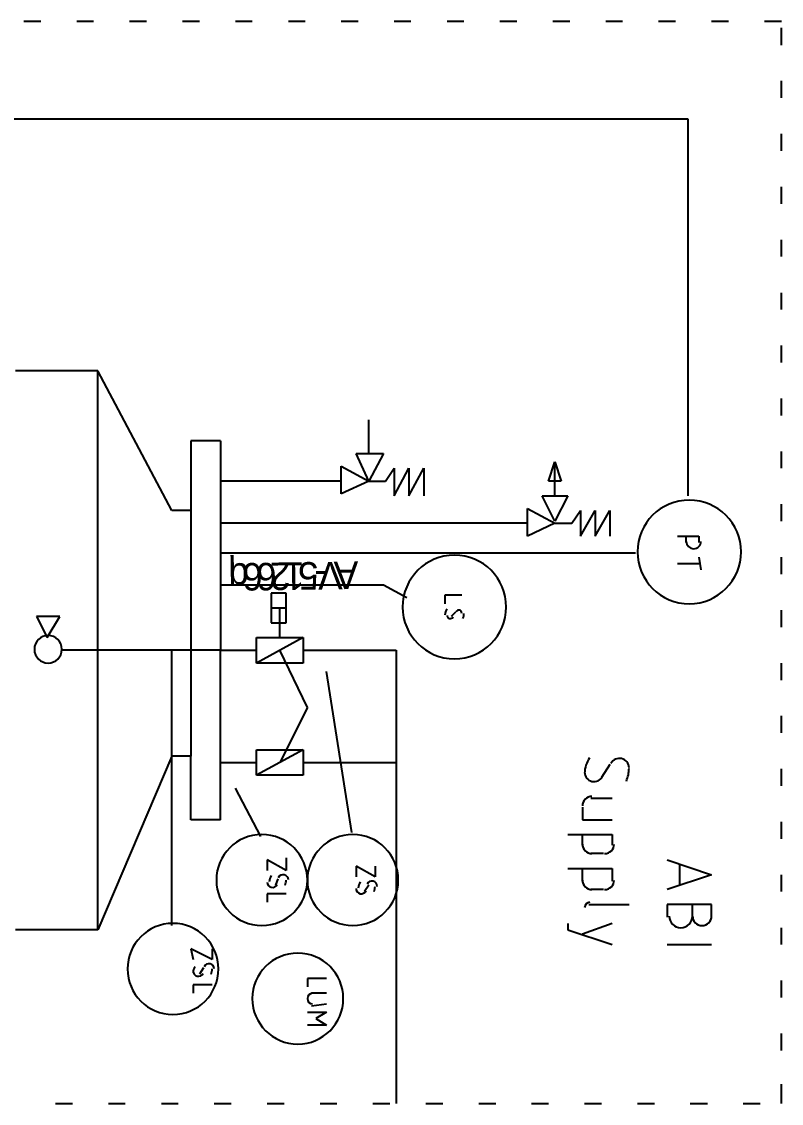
# Model space of a CAD drawing. Header units: millimetres. Extents: x 0 to 33.1, y 1.5 to 45.3.
# Drawn here: x 28.368 to 28.966, y 18.666 to 19.518 of the extents above; entities that cross this region are included whole.
import ezdxf

# ---------------------------------------------------------------- set-up
doc = ezdxf.new("R2010")
doc.units = ezdxf.units.MM
doc.header["$MEASUREMENT"] = 0
doc.layers.get('0').update_dxf_attribs({"linetype": 'CONTINUOUS'})

msp = doc.modelspace()

# ---------------------------------------------------------------- linework, layer by layer
at = {"color": 140, "linetype": 'Continuous'}
for p, q in [((28.3828, 19.5178), (28.3694, 19.5178)), ((28.4244, 19.5178), (28.4111, 19.5178)), ((28.4661, 19.5178), (28.4528, 19.5178)), ((28.5078, 19.5178), (28.4944, 19.5178)), ((28.5494, 19.5178), (28.5361, 19.5178)), ((28.5911, 19.5178), (28.5778, 19.5178)), ((28.6328, 19.5178), (28.6194, 19.5178)), ((28.6744, 19.5178), (28.6611, 19.5178)), ((28.7161, 19.5178), (28.7028, 19.5178)), ((28.7578, 19.5178), (28.7444, 19.5178)), ((28.7994, 19.5178), (28.7861, 19.5178)), ((28.8411, 19.5178), (28.8278, 19.5178)), ((28.8828, 19.5178), (28.8694, 19.5178)), ((28.9244, 19.5178), (28.9111, 19.5178)), ((28.9661, 19.5178), (28.9528, 19.5178)), ((28.9661, 19.4994), (28.9661, 19.5128)), ((28.9661, 19.4578), (28.9661, 19.4711)), ((28.8928, 19.4411), (28.2578, 19.4411)), ((28.8928, 19.1444), (28.8928, 19.4411)), ((28.9661, 19.4161), (28.9661, 19.4294)), ((28.9661, 19.3744), (28.9661, 19.3878)), ((28.9661, 19.3328), (28.9661, 19.3461)), ((28.9661, 19.2911), (28.9661, 19.3044)), ((28.9661, 19.2494), (28.9661, 19.2628)), ((28.4278, 19.2428), (28.3628, 19.2428)), ((28.4861, 19.1328), (28.4278, 19.2428)), ((28.4278, 18.8028), (28.4278, 19.2428)), ((28.9661, 19.2078), (28.9661, 19.2211)), ((28.6411, 19.1778), (28.6411, 19.2044)), ((28.5244, 19.1878), (28.5011, 19.1878)), ((28.5011, 19.1878), (28.5011, 19.1328)), ((28.5244, 19.1878), (28.5244, 19.0228)), ((28.6411, 19.1561), (28.6311, 19.1778)), ((28.6311, 19.1778), (28.6528, 19.1778)), ((28.6528, 19.1778), (28.6411, 19.1561)), ((28.9661, 19.1661), (28.9661, 19.1794)), ((28.6194, 19.1461), (28.6194, 19.1678)), ((28.6194, 19.1678), (28.6411, 19.1561)), ((28.6544, 19.1561), (28.6611, 19.1661)), ((28.6611, 19.1661), (28.6611, 19.1444)), ((28.6611, 19.1444), (28.6728, 19.1661)), ((28.6728, 19.1661), (28.6728, 19.1444)), ((28.6728, 19.1444), (28.6844, 19.1661)), ((28.6844, 19.1661), (28.6844, 19.1444)), ((28.7828, 19.1561), (28.7878, 19.1711)), ((28.7878, 19.1711), (28.7928, 19.1561)), ((28.7878, 19.1711), (28.7928, 19.1561)), ((28.7878, 19.1444), (28.7878, 19.1711)), ((28.6194, 19.1561), (28.5244, 19.1561)), ((28.6411, 19.1561), (28.6194, 19.1461)), ((28.6411, 19.1561), (28.6544, 19.1561)), ((28.7878, 19.1561), (28.7828, 19.1561)), ((28.7928, 19.1561), (28.7878, 19.1561)), ((28.7928, 19.1561), (28.7878, 19.1561)), ((28.7878, 19.1244), (28.7778, 19.1444)), ((28.7778, 19.1444), (28.7978, 19.1444)), ((28.7978, 19.1444), (28.7878, 19.1244)), ((28.9661, 19.1244), (28.9661, 19.1378)), ((28.5011, 19.1328), (28.4861, 19.1328)), ((28.5011, 19.1328), (28.5011, 18.9394)), ((28.7661, 19.1128), (28.7661, 19.1344)), ((28.7661, 19.1344), (28.7878, 19.1228)), ((28.8011, 19.1228), (28.8078, 19.1328)), ((28.8078, 19.1328), (28.8078, 19.1128)), ((28.8078, 19.1128), (28.8194, 19.1328)), ((28.8194, 19.1328), (28.8194, 19.1128)), ((28.8194, 19.1128), (28.8311, 19.1328)), ((28.8311, 19.1328), (28.8311, 19.1128)), ((28.7661, 19.1228), (28.5244, 19.1228)), ((28.7878, 19.1228), (28.7661, 19.1128)), ((28.7878, 19.1228), (28.8011, 19.1228)), ((28.8844, 19.1128), (28.9011, 19.1128)), ((28.8911, 19.1078), (28.8911, 19.1128)), ((28.9011, 19.1128), (28.9011, 19.1078)), ((28.8511, 19.0994), (28.5244, 19.0994)), ((28.9011, 19.0961), (28.9028, 19.0861)), ((28.9661, 19.0828), (28.9661, 19.0961)), ((28.8844, 19.0911), (28.9028, 19.0911)), ((28.5244, 19.0744), (28.6528, 19.0744)), ((28.6528, 19.0744), (28.6711, 19.0644)), ((28.5761, 19.0678), (28.5644, 19.0678)), ((28.5644, 19.0678), (28.5644, 19.0444)), ((28.5761, 19.0444), (28.5761, 19.0678)), ((28.7144, 19.0661), (28.7011, 19.0661)), ((28.7011, 19.0661), (28.7011, 19.0594)), ((28.5761, 19.0561), (28.5644, 19.0561)), ((28.5711, 19.0328), (28.5711, 19.0561)), ((28.7094, 19.0528), (28.7061, 19.0494)), ((28.9661, 19.0411), (28.9661, 19.0544)), ((28.3794, 19.0494), (28.3878, 19.0328)), ((28.3978, 19.0494), (28.3794, 19.0494)), ((28.3878, 19.0328), (28.3978, 19.0494)), ((28.5644, 19.0444), (28.5761, 19.0444)), ((28.5528, 19.0128), (28.5528, 19.0328)), ((28.5528, 19.0328), (28.5894, 19.0328)), ((28.5894, 19.0328), (28.5528, 19.0128)), ((28.5894, 19.0328), (28.5894, 19.0128)), ((28.5244, 19.0228), (28.3994, 19.0228)), ((28.4861, 18.8061), (28.4861, 19.0228)), ((28.5244, 19.0228), (28.5528, 19.0228)), ((28.5244, 18.8894), (28.5244, 19.0228)), ((28.5928, 18.9778), (28.5711, 19.0228)), ((28.5894, 19.0228), (28.6628, 19.0228)), ((28.6628, 19.0228), (28.6628, 18.7761)), ((28.5894, 19.0128), (28.5528, 19.0128)), ((28.9661, 18.9994), (28.9661, 19.0128)), ((28.6278, 18.8794), (28.6078, 19.0061)), ((28.5928, 18.9778), (28.5711, 18.9344)), ((28.9661, 18.9578), (28.9661, 18.9711)), ((28.5528, 18.9244), (28.5528, 18.9444)), ((28.5528, 18.9444), (28.5894, 18.9444)), ((28.5894, 18.9444), (28.5528, 18.9244)), ((28.5894, 18.9444), (28.5894, 18.9244)), ((28.4861, 18.9394), (28.4278, 18.8028)), ((28.5011, 18.9394), (28.4861, 18.9394)), ((28.5011, 18.8894), (28.5011, 18.9394)), ((28.5244, 18.9344), (28.5528, 18.9344)), ((28.5894, 18.9344), (28.6628, 18.9344)), ((28.6628, 18.9378), (28.6628, 18.6661)), ((28.8311, 18.9328), (28.8244, 18.9228)), ((28.9661, 18.9161), (28.9661, 18.9294)), ((28.5894, 18.9244), (28.5528, 18.9244)), ((28.5561, 18.8761), (28.5361, 18.9144)), ((28.8094, 18.8994), (28.8094, 18.8894)), ((28.8328, 18.9061), (28.8161, 18.9061)), ((28.5244, 18.8894), (28.5011, 18.8894)), ((28.8094, 18.8894), (28.8328, 18.8894)), ((28.9661, 18.8744), (28.9661, 18.8878)), ((28.7978, 18.8778), (28.8328, 18.8778)), ((28.8094, 18.8694), (28.8094, 18.8778)), ((28.8328, 18.8778), (28.8328, 18.8694)), ((28.5761, 18.8494), (28.5611, 18.8578)), ((28.5611, 18.8578), (28.5611, 18.8494)), ((28.5761, 18.8594), (28.5761, 18.8494)), ((28.8261, 18.8628), (28.8161, 18.8628)), ((28.8761, 18.8578), (28.9111, 18.8461)), ((28.6461, 18.8444), (28.6311, 18.8528)), ((28.6311, 18.8528), (28.6311, 18.8444)), ((28.6461, 18.8528), (28.6461, 18.8444)), ((28.7978, 18.8511), (28.8328, 18.8511)), ((28.8094, 18.8411), (28.8094, 18.8511)), ((28.8328, 18.8511), (28.8328, 18.8411)), ((28.8861, 18.8378), (28.8861, 18.8544)), ((28.5694, 18.8428), (28.5678, 18.8378)), ((28.9111, 18.8461), (28.8761, 18.8344)), ((28.9661, 18.8328), (28.9661, 18.8461)), ((28.5761, 18.8311), (28.5611, 18.8311)), ((28.5611, 18.8311), (28.5611, 18.8244)), ((28.6411, 18.8378), (28.6378, 18.8328)), ((28.8261, 18.8344), (28.8161, 18.8344)), ((28.8144, 18.8228), (28.8461, 18.8228)), ((28.8761, 18.8228), (28.8761, 18.8128)), ((28.9111, 18.8228), (28.8761, 18.8228)), ((28.8961, 18.8128), (28.8961, 18.8228)), ((28.9111, 18.8128), (28.9111, 18.8228)), ((28.7978, 18.8078), (28.7978, 18.8028)), ((28.8328, 18.8078), (28.8094, 18.7994)), ((28.4278, 18.8028), (28.3628, 18.8028)), ((28.7978, 18.8028), (28.8328, 18.7911)), ((28.9661, 18.7911), (28.9661, 18.8044)), ((28.8761, 18.7911), (28.9111, 18.7911)), ((28.5178, 18.7794), (28.5011, 18.7878)), ((28.5011, 18.7878), (28.5028, 18.7794)), ((28.5178, 18.7878), (28.5178, 18.7794)), ((28.5111, 18.7728), (28.5078, 18.7678)), ((28.6078, 18.7644), (28.5928, 18.7644)), ((28.5928, 18.7644), (28.5928, 18.7578)), ((28.5178, 18.7594), (28.5028, 18.7594)), ((28.5028, 18.7594), (28.5028, 18.7528)), ((28.9661, 18.7494), (28.9661, 18.7628)), ((28.6078, 18.7528), (28.5961, 18.7528)), ((28.5928, 18.7378), (28.6078, 18.7378)), ((28.5961, 18.7428), (28.6078, 18.7444)), ((28.6078, 18.7378), (28.5994, 18.7328)), ((28.5994, 18.7328), (28.6078, 18.7278)), ((28.6078, 18.7278), (28.5928, 18.7278)), ((28.9661, 18.7078), (28.9661, 18.7211)), ((28.9661, 18.6661), (28.9661, 18.6811)), ((28.3944, 18.6661), (28.4078, 18.6661)), ((28.4361, 18.6661), (28.4494, 18.6661)), ((28.4778, 18.6661), (28.4911, 18.6661)), ((28.5194, 18.6661), (28.5328, 18.6661)), ((28.5611, 18.6661), (28.5744, 18.6661)), ((28.6028, 18.6661), (28.6161, 18.6661)), ((28.6444, 18.6661), (28.6578, 18.6661)), ((28.6861, 18.6661), (28.6994, 18.6661)), ((28.7278, 18.6661), (28.7411, 18.6661)), ((28.7694, 18.6661), (28.7828, 18.6661)), ((28.8111, 18.6661), (28.8244, 18.6661)), ((28.8528, 18.6661), (28.8661, 18.6661)), ((28.8944, 18.6661), (28.9078, 18.6661)), ((28.9361, 18.6661), (28.9494, 18.6661))]:
    msp.add_line(p, q, dxfattribs=at)
for points in [[(28.8936, 19.1411), (28.871, 19.1411), (28.8528, 19.1228), (28.8528, 19.1003)], [(28.9344, 19.1003), (28.9344, 19.1228), (28.9161, 19.1411), (28.8936, 19.1411)], [(28.8911, 19.1086), (28.8911, 19.1054), (28.8938, 19.1028), (28.8969, 19.1028)], [(28.8969, 19.1028), (28.9003, 19.1028), (28.9028, 19.1054), (28.9028, 19.1086)], [(28.7086, 19.0978), (28.686, 19.0978), (28.6678, 19.0794), (28.6678, 19.0569)], [(28.7494, 19.0569), (28.7494, 19.0794), (28.7311, 19.0978), (28.7086, 19.0978)], [(28.8528, 19.1003), (28.8528, 19.0778), (28.871, 19.0594), (28.8936, 19.0594)], [(28.8936, 19.0594), (28.9161, 19.0594), (28.9344, 19.0778), (28.9344, 19.1003)], [(28.6678, 19.0569), (28.6678, 19.0344), (28.686, 19.0161), (28.7086, 19.0161)], [(28.7026, 19.0554), (28.7017, 19.054), (28.7011, 19.0524), (28.7011, 19.0506)], [(28.7086, 19.0161), (28.7311, 19.0161), (28.7494, 19.0344), (28.7494, 19.0569)], [(28.7125, 19.0543), (28.7114, 19.0546), (28.7103, 19.054), (28.7097, 19.0531)], [(28.7144, 19.0519), (28.7144, 19.0531), (28.7136, 19.0542), (28.7125, 19.0543)], [(28.7028, 19.0503), (28.7028, 19.0492), (28.7036, 19.0482), (28.7047, 19.0479)], [(28.7047, 19.0479), (28.7058, 19.0476), (28.7069, 19.0481), (28.7075, 19.0492)], [(28.7153, 19.0479), (28.7158, 19.0492), (28.7161, 19.0506), (28.7161, 19.0519)], [(28.3886, 19.0344), (28.3826, 19.0344), (28.3778, 19.0296), (28.3778, 19.0236)], [(28.3994, 19.0236), (28.3994, 19.0296), (28.3946, 19.0344), (28.3886, 19.0344)], [(28.3778, 19.0236), (28.3778, 19.0176), (28.3826, 19.0128), (28.3886, 19.0128)], [(28.3886, 19.0128), (28.3946, 19.0128), (28.3994, 19.0176), (28.3994, 19.0236)], [(28.8151, 18.9381), (28.8126, 18.9346), (28.8112, 18.9304), (28.8111, 18.9261)], [(28.8403, 18.9375), (28.8369, 18.9383), (28.8335, 18.9368), (28.8319, 18.9336)], [(28.8461, 18.9303), (28.8461, 18.9337), (28.8438, 18.9368), (28.8403, 18.9375)], [(28.8111, 18.9269), (28.8111, 18.9235), (28.8135, 18.9204), (28.8169, 18.9196)], [(28.844, 18.9199), (28.8454, 18.9231), (28.8461, 18.9265), (28.8461, 18.93)], [(28.8169, 18.9196), (28.8203, 18.9189), (28.8238, 18.9204), (28.8253, 18.9236)], [(28.8169, 18.9078), (28.8128, 18.9078), (28.8094, 18.9044), (28.8094, 18.9003)], [(28.5569, 18.8778), (28.5372, 18.8778), (28.5211, 18.8617), (28.5211, 18.8419)], [(28.5928, 18.8419), (28.5928, 18.8617), (28.5767, 18.8778), (28.5569, 18.8778)], [(28.6286, 18.8778), (28.6089, 18.8778), (28.5928, 18.8617), (28.5928, 18.8419)], [(28.6644, 18.8419), (28.6644, 18.8617), (28.6483, 18.8778), (28.6286, 18.8778)], [(28.8094, 18.8703), (28.8094, 18.8661), (28.8128, 18.8628), (28.8169, 18.8628)], [(28.8269, 18.8628), (28.8311, 18.8628), (28.8344, 18.8661), (28.8344, 18.8703)], [(28.5211, 18.8419), (28.5211, 18.8222), (28.5372, 18.8061), (28.5569, 18.8061)], [(28.5569, 18.8061), (28.5767, 18.8061), (28.5928, 18.8222), (28.5928, 18.8419)], [(28.5611, 18.8403), (28.5611, 18.8383), (28.5625, 18.8367), (28.5643, 18.8362)], [(28.5643, 18.8454), (28.5633, 18.844), (28.5628, 18.8424), (28.5628, 18.8406)], [(28.5746, 18.846), (28.5726, 18.8465), (28.5707, 18.8456), (28.5699, 18.8438)], [(28.5778, 18.8421), (28.5778, 18.8439), (28.5764, 18.8456), (28.5746, 18.846)], [(28.5754, 18.8379), (28.5758, 18.8392), (28.5761, 18.8406), (28.5761, 18.8419)], [(28.5928, 18.8419), (28.5928, 18.8222), (28.6089, 18.8061), (28.6286, 18.8061)], [(28.6286, 18.8061), (28.6483, 18.8061), (28.6644, 18.8222), (28.6644, 18.8419)], [(28.6344, 18.8404), (28.6335, 18.839), (28.6329, 18.8374), (28.6328, 18.8356)], [(28.6446, 18.841), (28.6426, 18.8414), (28.6407, 18.8406), (28.6399, 18.8388)], [(28.6478, 18.8369), (28.6478, 18.8389), (28.6464, 18.8406), (28.6446, 18.841)], [(28.8094, 18.8419), (28.8094, 18.8378), (28.8128, 18.8344), (28.8169, 18.8344)], [(28.8269, 18.8344), (28.8311, 18.8344), (28.8344, 18.8378), (28.8344, 18.8419)], [(28.5643, 18.8362), (28.5663, 18.8358), (28.5682, 18.8367), (28.569, 18.8385)], [(28.6311, 18.8353), (28.6311, 18.8333), (28.6325, 18.8317), (28.6343, 18.8312)], [(28.6343, 18.8312), (28.6363, 18.8308), (28.6382, 18.8317), (28.639, 18.8335)], [(28.6453, 18.8329), (28.6458, 18.8342), (28.6461, 18.8356), (28.6461, 18.8369)], [(28.8153, 18.8244), (28.8131, 18.8244), (28.8111, 18.8226), (28.8111, 18.8203)], [(28.4869, 18.8078), (28.4672, 18.8078), (28.4511, 18.7917), (28.4511, 18.7719)], [(28.5228, 18.7719), (28.5228, 18.7917), (28.5067, 18.8078), (28.4869, 18.8078)], [(28.8778, 18.8136), (28.8778, 18.8085), (28.8819, 18.8044), (28.8869, 18.8044)], [(28.8869, 18.8044), (28.8919, 18.8044), (28.8961, 18.8085), (28.8961, 18.8136)], [(28.8961, 18.8136), (28.8961, 18.8094), (28.8994, 18.8061), (28.9036, 18.8061)], [(28.9036, 18.8061), (28.9078, 18.8061), (28.9111, 18.8094), (28.9111, 18.8136)], [(28.5853, 18.7844), (28.5654, 18.7844), (28.5494, 18.7683), (28.5494, 18.7486)], [(28.6211, 18.7486), (28.6211, 18.7683), (28.6051, 18.7844), (28.5853, 18.7844)], [(28.4511, 18.7719), (28.4511, 18.7522), (28.4672, 18.7361), (28.4869, 18.7361)], [(28.4869, 18.7361), (28.5067, 18.7361), (28.5228, 18.7522), (28.5228, 18.7719)], [(28.5043, 18.7737), (28.5033, 18.7724), (28.5028, 18.7707), (28.5028, 18.7689)], [(28.5162, 18.776), (28.5143, 18.7764), (28.5124, 18.7756), (28.5115, 18.7737)], [(28.5194, 18.7719), (28.5194, 18.7739), (28.5181, 18.7756), (28.5162, 18.776)], [(28.5169, 18.7679), (28.5175, 18.7692), (28.5178, 18.7706), (28.5178, 18.7719)], [(28.5028, 18.7703), (28.5028, 18.7683), (28.5042, 18.7667), (28.506, 18.7663)], [(28.506, 18.7663), (28.5079, 18.7658), (28.5099, 18.7667), (28.5107, 18.7683)], [(28.5494, 18.7486), (28.5494, 18.7289), (28.5654, 18.7128), (28.5853, 18.7128)], [(28.5853, 18.7128), (28.6051, 18.7128), (28.6211, 18.7289), (28.6211, 18.7486)], [(28.5969, 18.7528), (28.5946, 18.7528), (28.5928, 18.7508), (28.5928, 18.7486)], [(28.5928, 18.7486), (28.5928, 18.7462), (28.5947, 18.7444), (28.5969, 18.7444)]]:
    msp.add_open_spline(points, degree=3, dxfattribs=at)

# ---------------------------------------------------------------- texts
at = {"color": 140}
for s, p in [('q', (28.5465, 19.0915)), ('6', (28.5575, 19.0917)), ('6', (28.5685, 19.0918)), ('2', (28.5794, 19.0921)), ('1', (28.5904, 19.0922)), ('5', (28.6014, 19.0924)), ('V', (28.6203, 19.0926)), ('A', (28.6328, 19.0928)), ('-', (28.6079, 19.0925))]:
    msp.add_text(s, height=0.021667, rotation=180.939, dxfattribs=at).set_placement(p)

doc.saveas('drawing.dxf')
